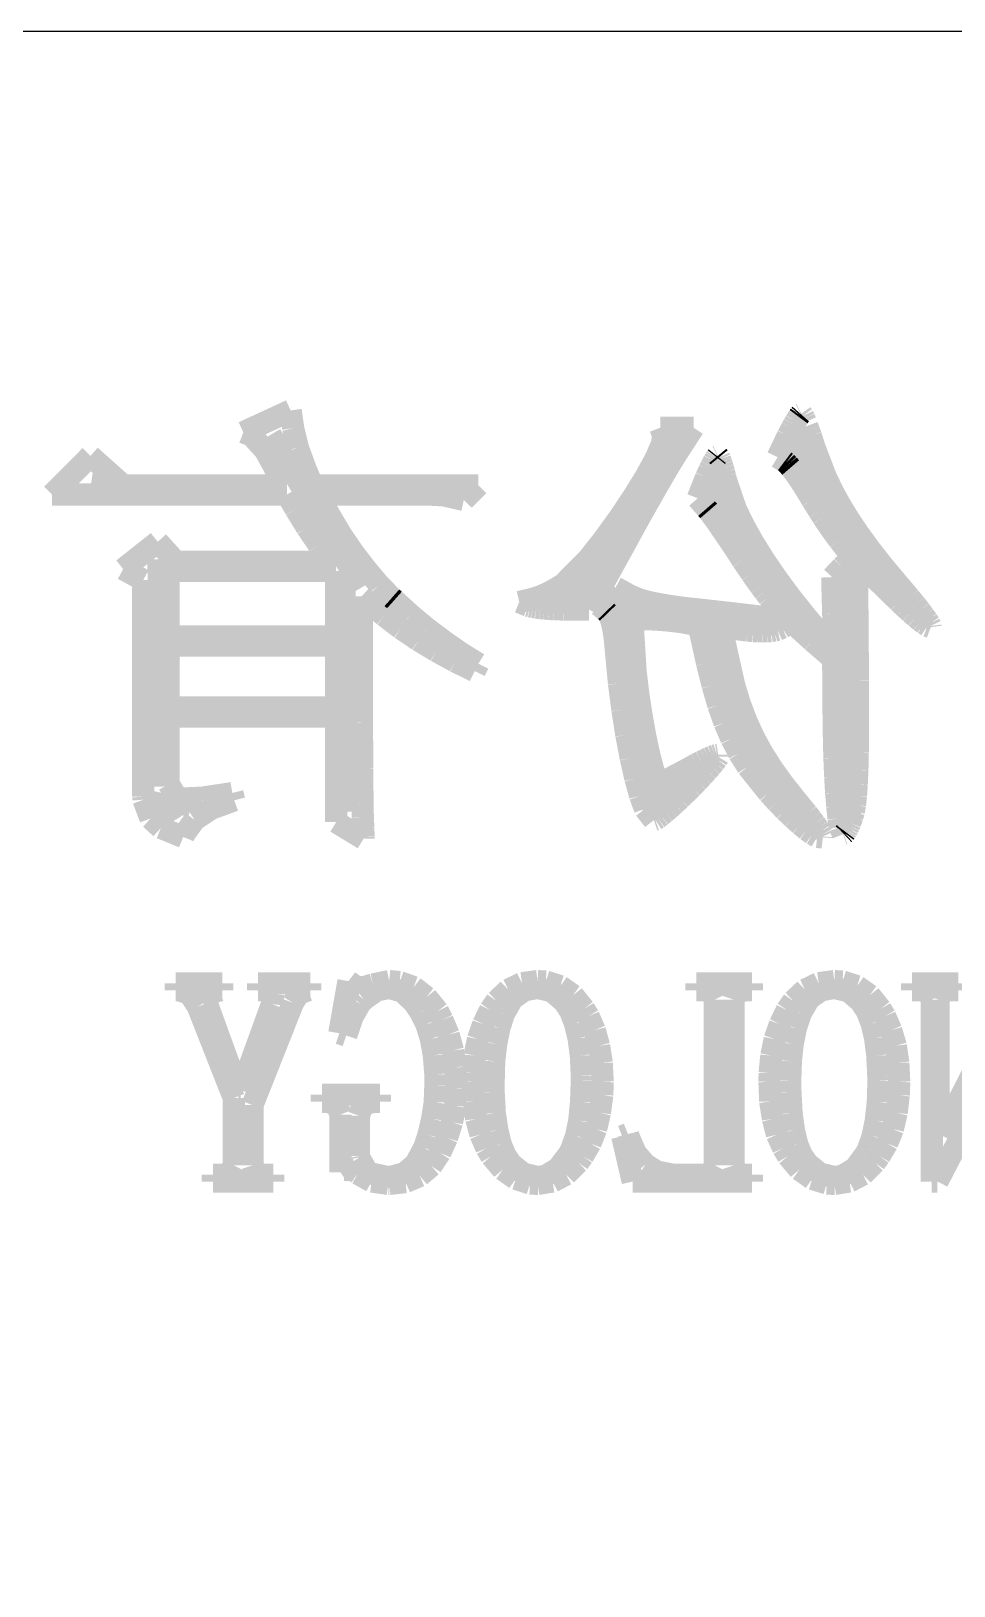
# Model space of a CAD drawing. Extents: x -169 to 241, y -96 to 191.
# Drawn here: x -155.48 to -151.26, y -87.12 to -80 of the extents above; entities that cross this region are included whole.
import ezdxf

# ---------------------------------------------------------------- set-up
doc = ezdxf.new("R2010")
doc.units = 0
doc.layers.add('BG_SILKSCREEN_BOTTOM', color=1, linetype='CONTINUOUS')

msp = doc.modelspace()

# ---------------------------------------------------------------- linework, layer by layer
at = {"layer": 'BG_SILKSCREEN_BOTTOM'}
msp.add_lwpolyline([(-163.78301, -80.00365), (-107.472988, -80.00365), (-107.472988, -90.503756)], dxfattribs=at)
at = {"layer": 'BG_SILKSCREEN_BOTTOM', "const_width": 0.1016}
for points in [[(-154.29103, -81.738724), (-154.507692, -81.8388)], [(-154.2796, -81.820004), (-154.29103, -81.738724)], [(-151.967692, -81.76768), (-151.962104, -81.76006)], [(-151.962104, -81.76006), (-151.957786, -81.755234)], [(-151.957786, -81.755234), (-151.954738, -81.75371)], [(-151.954738, -81.75371), (-151.947626, -81.763362)], [(-154.25801, -81.909412), (-154.2796, -81.820004)], [(-152.600152, -81.817718), (-152.44826, -81.817718)], [(-152.587198, -81.852008), (-152.600152, -81.817718)], [(-152.44826, -81.817718), (-152.516586, -81.92262)], [(-151.962104, -81.830418), (-152.063704, -81.952338)], [(-152.016968, -81.854294), (-151.998426, -81.819242)], [(-151.998426, -81.819242), (-151.98979, -81.803494)], [(-151.98979, -81.803494), (-151.981662, -81.789524)], [(-151.962104, -81.830418), (-151.982678, -81.90357)], [(-151.981662, -81.789524), (-151.974042, -81.777586)], [(-151.974042, -81.777586), (-151.967692, -81.76768)], [(-151.9301, -81.923636), (-151.962104, -81.830418)], [(-151.947626, -81.763362), (-151.942038, -81.775046)], [(-151.942038, -81.775046), (-151.935434, -81.79054)], [(-151.928322, -81.809082), (-151.920448, -81.830926)], [(-151.920448, -81.830926), (-151.912066, -81.854802)], [(-154.507692, -81.8388), (-154.4701, -81.853024)], [(-154.4701, -81.853024), (-154.407616, -81.922112)], [(-154.382724, -81.85023), (-153.966418, -82.548222)], [(-152.619456, -81.954116), (-152.59177, -81.889854)], [(-152.59177, -81.889854), (-152.587198, -81.852008)], [(-152.543256, -81.876138), (-152.569164, -81.94675)], [(-152.498806, -81.841848), (-152.548336, -81.854548)], [(-152.548336, -81.854548), (-152.543256, -81.876138)], [(-152.063704, -81.952338), (-152.016968, -81.854294)], [(-151.912066, -81.854802), (-151.903684, -81.880456)], [(-151.903684, -81.880456), (-151.895048, -81.907634)], [(-155.207208, -81.947004), (-155.382214, -82.123026)], [(-155.057094, -82.081116), (-155.207208, -81.947004)], [(-154.407616, -81.922112), (-154.369008, -81.992724)], [(-154.222196, -82.007456), (-154.25801, -81.909412)], [(-152.569164, -81.94675), (-152.731216, -82.219292)], [(-152.664668, -82.037936), (-152.619456, -81.954116)], [(-152.516586, -81.92262), (-152.551638, -81.9785)], [(-152.36063, -81.981294), (-152.354534, -81.96961)], [(-152.354534, -81.96961), (-152.348692, -81.959704)], [(-152.348692, -81.959704), (-152.343866, -81.952338)], [(-152.343866, -81.952338), (-152.340056, -81.947512)], [(-152.340056, -81.947512), (-152.337262, -81.946242)], [(-152.337262, -81.946242), (-152.33142, -81.953354)], [(-152.33142, -81.953354), (-152.32761, -81.961736)], [(-152.32761, -81.961736), (-152.323546, -81.973166)], [(-152.323546, -81.973166), (-152.318974, -81.986882)], [(-152.0317, -81.971642), (-152.063704, -81.952338)], [(-152.024334, -81.97723), (-152.0317, -81.971642)], [(-151.982678, -81.90357), (-152.00884, -81.937098)], [(-152.00884, -81.937098), (-151.969978, -81.932018)], [(-151.969978, -81.932018), (-151.98725, -81.956402)], [(-151.98725, -81.956402), (-151.95423, -81.9658)], [(-151.95423, -81.9658), (-151.970486, -81.98358)], [(-151.83231, -82.15249), (-151.9301, -81.923636)], [(-151.895048, -81.907634), (-151.844756, -82.03946)], [(-154.369008, -81.992724), (-154.324304, -82.081116)], [(-154.191208, -82.081116), (-154.222196, -82.007456)], [(-152.723596, -82.133186), (-152.664668, -82.037936)], [(-152.575006, -82.01787), (-152.601168, -82.063082)], [(-152.551638, -81.9785), (-152.575006, -82.01787)], [(-152.428956, -82.140552), (-152.390602, -82.044286)], [(-152.390602, -82.044286), (-152.375108, -82.01025)], [(-152.375108, -82.01025), (-152.367742, -81.99501)], [(-152.367742, -81.99501), (-152.36063, -81.981294)], [(-152.33904, -82.00898), (-152.36698, -82.09153)], [(-152.304242, -82.159602), (-152.33904, -82.00898)], [(-152.318974, -81.986882), (-152.313894, -82.003138)], [(-152.313894, -82.003138), (-152.308814, -82.020918)], [(-152.308814, -82.020918), (-152.303734, -82.04073)], [(-152.303734, -82.04073), (-152.298654, -82.061558)], [(-152.014936, -81.986882), (-152.024334, -81.97723)], [(-152.00376, -81.999836), (-152.014936, -81.986882)], [(-151.991568, -82.01533), (-152.00376, -81.999836)], [(-151.97836, -82.033618), (-151.991568, -82.01533)], [(-151.964136, -82.054192), (-151.97836, -82.033618)], [(-151.970486, -81.98358), (-151.929338, -81.996534)], [(-151.929338, -81.996534), (-151.941276, -82.013552)], [(-151.941276, -82.013552), (-151.92121, -82.038444)], [(-151.92121, -82.038444), (-151.897588, -82.108548)], [(-151.844756, -82.03946), (-151.813514, -82.104992)], [(-155.140914, -82.062828), (-155.201112, -82.05343)], [(-154.324304, -82.081116), (-155.057094, -82.081116)], [(-153.43251, -82.081116), (-154.191208, -82.081116)], [(-153.498804, -82.147918), (-153.43251, -82.081116)], [(-152.630124, -82.113374), (-152.660604, -82.167222)], [(-152.601168, -82.063082), (-152.630124, -82.113374)], [(-152.36698, -82.09153), (-152.385014, -82.131662)], [(-152.385014, -82.131662), (-152.348946, -82.113628)], [(-152.348946, -82.113628), (-152.292812, -82.270092)], [(-152.298654, -82.061558), (-152.254966, -82.189574)], [(-151.949658, -82.07629), (-151.964136, -82.054192)], [(-151.920448, -82.123534), (-151.949658, -82.07629)], [(-151.897588, -82.108548), (-151.803862, -82.226658)], [(-151.813514, -82.104992), (-151.7777, -82.170524)], [(-155.382214, -82.123026), (-154.307794, -82.123026)], [(-154.307794, -82.123026), (-154.268424, -82.19059)], [(-154.166316, -82.123026), (-153.665428, -82.123026)], [(-154.111198, -82.220816), (-154.166316, -82.123026)], [(-153.665428, -82.123026), (-153.590498, -82.12709)], [(-153.590498, -82.12709), (-153.498804, -82.147918)], [(-152.790398, -82.233008), (-152.723596, -82.133186)], [(-152.660604, -82.167222), (-152.692354, -82.22361)], [(-152.38857, -82.187542), (-152.428956, -82.140552)], [(-152.292812, -82.270092), (-152.371044, -82.147156)], [(-152.259538, -82.288126), (-152.304242, -82.159602)], [(-151.905716, -82.148426), (-151.920448, -82.123534)], [(-151.889714, -82.17408), (-151.905716, -82.148426)], [(-151.873204, -82.200496), (-151.889714, -82.17408)], [(-151.717756, -82.339434), (-151.83231, -82.15249)], [(-151.7777, -82.170524), (-151.73706, -82.237326)], [(-154.268424, -82.19059), (-154.217116, -82.273902)], [(-154.057096, -82.311494), (-154.111198, -82.220816)], [(-152.731216, -82.219292), (-152.913842, -82.5373)], [(-152.860756, -82.33029), (-152.790398, -82.233008)], [(-152.692354, -82.22361), (-152.724358, -82.281268)], [(-152.379172, -82.198464), (-152.38857, -82.187542)], [(-152.367488, -82.213958), (-152.379172, -82.198464)], [(-152.353264, -82.233262), (-152.367488, -82.213958)], [(-152.337262, -82.255614), (-152.353264, -82.233262)], [(-152.31999, -82.28076), (-152.337262, -82.255614)], [(-152.254966, -82.189574), (-152.219914, -82.262218)], [(-151.85644, -82.226658), (-151.873204, -82.200496)], [(-151.85644, -82.226658), (-151.839676, -82.251804)], [(-151.781764, -82.33283), (-151.85644, -82.226658)], [(-151.82342, -82.27568), (-151.839676, -82.251804)], [(-151.803862, -82.226658), (-151.781764, -82.33283)], [(-151.73706, -82.237326), (-151.690832, -82.305906)], [(-154.217116, -82.273902), (-154.163014, -82.353912)], [(-154.000708, -82.393536), (-154.057096, -82.311494)], [(-152.785318, -82.28203), (-153.007314, -82.552794)], [(-152.983438, -82.590386), (-152.785318, -82.28203)], [(-152.724358, -82.281268), (-152.755854, -82.33918)], [(-152.301448, -82.307938), (-152.31999, -82.28076)], [(-152.282144, -82.336386), (-152.301448, -82.307938)], [(-152.160478, -82.43316), (-152.259538, -82.288126)], [(-152.219914, -82.262218), (-152.176734, -82.339688)], [(-151.80818, -82.297524), (-151.82342, -82.27568)], [(-151.781764, -82.33283), (-151.80818, -82.297524)], [(-151.690832, -82.305906), (-151.639016, -82.376518)], [(-154.899106, -82.339434), (-155.057094, -82.464402)], [(-154.815794, -82.431128), (-154.899106, -82.339434)], [(-154.163014, -82.353912), (-154.107896, -82.431128)], [(-153.943304, -82.468212), (-154.000708, -82.393536)], [(-152.929336, -82.417158), (-152.860756, -82.33029)], [(-152.755854, -82.33918), (-152.926796, -82.64906)], [(-152.243282, -82.394806), (-152.282144, -82.336386)], [(-152.224232, -82.424524), (-152.243282, -82.394806)], [(-152.176734, -82.339688), (-152.125934, -82.421476)], [(-151.722074, -82.409792), (-151.781764, -82.33283)], [(-151.638254, -82.4484), (-151.717756, -82.339434)], [(-151.639016, -82.376518), (-151.581104, -82.450178)], [(-155.057094, -82.464402), (-154.9654, -82.51444)], [(-154.895804, -82.418936), (-154.882088, -83.458812)], [(-154.107896, -82.431128), (-154.815794, -82.431128)], [(-153.8859, -82.53603), (-153.943304, -82.468212)], [(-153.042366, -82.531458), (-152.929336, -82.417158)], [(-152.203912, -82.45475), (-152.224232, -82.424524)], [(-152.183338, -82.48523), (-152.203912, -82.45475)], [(-152.060148, -82.589116), (-152.160478, -82.43316)], [(-152.125934, -82.421476), (-152.067768, -82.506566)], [(-151.769064, -82.454496), (-151.813768, -82.50174)], [(-151.769064, -82.454496), (-151.722074, -82.409792)], [(-151.748744, -82.521044), (-151.769064, -82.454496)], [(-151.700484, -82.42681), (-151.748744, -82.521044)], [(-151.700484, -82.42681), (-151.696166, -82.973926)], [(-151.538178, -82.585052), (-151.700484, -82.42681)], [(-151.459692, -82.59445), (-151.638254, -82.4484)], [(-151.581104, -82.450178), (-151.516842, -82.52714)], [(-154.9654, -82.51444), (-154.9654, -83.505294)], [(-154.848814, -82.772504), (-154.848814, -82.47253)], [(-154.848814, -82.47253), (-154.083004, -82.47253)], [(-154.083004, -82.47253), (-154.083004, -82.772504)], [(-154.045412, -82.538824), (-154.031188, -83.574636)], [(-153.827988, -82.595212), (-153.8859, -82.53603)], [(-153.0731, -82.55127), (-153.057098, -82.541364)], [(-153.057098, -82.541364), (-153.042366, -82.531458)], [(-152.913842, -82.5373), (-152.951434, -82.62112)], [(-152.16251, -82.514694), (-152.183338, -82.48523)], [(-152.142444, -82.542634), (-152.16251, -82.514694)], [(-152.12314, -82.568796), (-152.142444, -82.542634)], [(-152.067768, -82.506566), (-152.00249, -82.594958)], [(-151.80945, -82.668364), (-151.813768, -82.50174)], [(-151.813768, -82.50174), (-151.738838, -82.592926)], [(-151.748744, -82.521044), (-151.738838, -82.592926)], [(-151.516842, -82.52714), (-151.459692, -82.59445)], [(-153.966418, -82.589116), (-153.936192, -82.616294)], [(-153.965402, -82.752692), (-153.966418, -82.589116)], [(-153.816304, -82.605626), (-153.827988, -82.595212)], [(-153.741628, -82.673698), (-153.816304, -82.605626)], [(-153.245312, -82.615024), (-153.183336, -82.600038)], [(-153.183336, -82.600038), (-153.155904, -82.591402)], [(-153.155904, -82.591402), (-153.140156, -82.585052)], [(-153.142696, -82.617056), (-152.983438, -82.590386)], [(-153.140156, -82.585052), (-153.123646, -82.57794)], [(-153.123646, -82.57794), (-153.106882, -82.569558)], [(-153.106882, -82.569558), (-153.08961, -82.560668)], [(-153.08961, -82.560668), (-153.0731, -82.55127)], [(-153.054558, -82.570828), (-153.084022, -82.580734)], [(-153.007314, -82.552794), (-153.054558, -82.570828)], [(-152.88006, -82.63001), (-152.843484, -82.589116)], [(-152.843484, -82.589116), (-152.80513, -82.54873)], [(-152.794716, -82.59445), (-152.827482, -82.619088)], [(-152.80513, -82.54873), (-152.738836, -82.585052)], [(-152.68448, -82.650584), (-152.794716, -82.59445)], [(-152.738836, -82.585052), (-152.69972, -82.601816)], [(-152.69972, -82.601816), (-152.672796, -82.60969)], [(-152.672796, -82.60969), (-152.641046, -82.617564)], [(-152.104852, -82.592164), (-152.12314, -82.568796)], [(-152.074626, -82.627724), (-152.104852, -82.592164)], [(-151.983186, -82.66049), (-152.060148, -82.589116)], [(-152.00249, -82.594958), (-151.930354, -82.685128)], [(-151.778208, -82.844894), (-151.77389, -82.581242)], [(-151.738838, -82.592926), (-151.732234, -83.625944)], [(-151.509476, -82.613246), (-151.538178, -82.585052)], [(-151.481536, -82.639408), (-151.509476, -82.613246)], [(-151.459692, -82.59445), (-151.434546, -82.625184)], [(-153.936192, -82.616294), (-153.863294, -82.677762)], [(-153.863294, -82.677762), (-153.787094, -82.735928)], [(-153.665428, -82.737198), (-153.741628, -82.673698)], [(-153.204672, -82.632042), (-153.245312, -82.615024)], [(-153.19502, -82.634836), (-153.204672, -82.632042)], [(-153.18232, -82.63763), (-153.19502, -82.634836)], [(-153.166826, -82.640424), (-153.18232, -82.63763)], [(-153.1493, -82.64271), (-153.166826, -82.640424)], [(-153.129996, -82.644742), (-153.1493, -82.64271)], [(-152.951434, -82.62112), (-153.142696, -82.617056)], [(-153.109168, -82.64652), (-153.129996, -82.644742)], [(-153.087832, -82.64779), (-153.109168, -82.64652)], [(-153.044398, -82.64906), (-153.087832, -82.64779)], [(-152.926796, -82.64906), (-153.044398, -82.64906)], [(-152.847802, -82.657696), (-152.88006, -82.63001)], [(-152.840436, -82.665316), (-152.847802, -82.657696)], [(-152.833324, -82.675984), (-152.840436, -82.665316)], [(-152.827228, -82.69097), (-152.833324, -82.675984)], [(-152.827482, -82.619088), (-152.718008, -82.662268)], [(-152.809448, -82.652362), (-152.769824, -82.682588)], [(-152.718008, -82.662268), (-152.809448, -82.652362)], [(-152.769824, -82.682588), (-152.79243, -82.700368)], [(-152.3492, -82.698082), (-152.68448, -82.650584)], [(-152.641046, -82.617564), (-152.605232, -82.624676)], [(-152.605232, -82.624676), (-152.5651, -82.631534)], [(-152.5651, -82.631534), (-152.521666, -82.637884)], [(-152.521666, -82.637884), (-152.474676, -82.643726)], [(-152.474676, -82.643726), (-152.424892, -82.64906)], [(-152.424892, -82.64906), (-152.334214, -82.65922)], [(-152.334214, -82.65922), (-152.28951, -82.6643)], [(-152.28951, -82.6643), (-152.246838, -82.669126)], [(-152.246838, -82.669126), (-152.206706, -82.673952)], [(-152.206706, -82.673952), (-152.170638, -82.678016)], [(-152.170638, -82.678016), (-152.138888, -82.681826)], [(-152.138888, -82.681826), (-152.11298, -82.685128)], [(-152.11298, -82.685128), (-152.093676, -82.687668)], [(-152.008078, -82.700368), (-152.074626, -82.627724)], [(-151.87295, -82.780632), (-151.983186, -82.66049)], [(-151.930354, -82.685128), (-151.852376, -82.77733)], [(-151.8031, -82.832956), (-151.80945, -82.668364)], [(-151.455882, -82.66303), (-151.481536, -82.639408)], [(-151.432006, -82.683858), (-151.455882, -82.66303)], [(-151.434546, -82.625184), (-151.412702, -82.65287)], [(-151.41067, -82.70113), (-151.432006, -82.683858)], [(-151.412702, -82.65287), (-151.394414, -82.677508)], [(-151.394414, -82.677508), (-151.379682, -82.698082)], [(-153.965402, -83.16595), (-153.965402, -82.752692)], [(-153.787094, -82.735928), (-153.707084, -82.79003)], [(-153.588212, -82.79511), (-153.665428, -82.737198)], [(-152.821386, -82.709512), (-152.827228, -82.69097)], [(-152.816306, -82.732372), (-152.821386, -82.709512)], [(-152.811734, -82.758788), (-152.816306, -82.732372)], [(-152.79243, -82.700368), (-152.76703, -82.707226)], [(-152.76703, -82.707226), (-152.761442, -82.851498)], [(-152.72385, -82.694018), (-152.72385, -82.762344)], [(-152.655524, -82.694018), (-152.72385, -82.694018)], [(-152.641808, -82.694272), (-152.655524, -82.694018)], [(-152.62606, -82.69478), (-152.641808, -82.694272)], [(-152.609296, -82.695796), (-152.62606, -82.69478)], [(-152.572974, -82.698844), (-152.609296, -82.695796)], [(-152.554686, -82.700622), (-152.572974, -82.698844)], [(-152.536652, -82.702654), (-152.554686, -82.700622)], [(-152.503886, -82.706718), (-152.536652, -82.702654)], [(-152.424892, -82.721704), (-152.503886, -82.706718)], [(-152.412192, -82.77733), (-152.424892, -82.721704)], [(-152.381712, -82.728054), (-152.3492, -82.698082)], [(-152.35936, -82.7659), (-152.381712, -82.728054)], [(-152.3492, -82.698082), (-152.371806, -82.79511)], [(-152.195276, -82.717386), (-152.3492, -82.698082)], [(-152.317958, -82.73034), (-152.305258, -82.802984)], [(-152.200356, -82.745326), (-152.317958, -82.73034)], [(-152.175718, -82.747866), (-152.200356, -82.745326)], [(-152.070816, -82.716624), (-152.195276, -82.717386)], [(-152.15235, -82.748882), (-152.175718, -82.747866)], [(-152.131014, -82.74939), (-152.15235, -82.748882)], [(-152.111456, -82.748882), (-152.131014, -82.74939)], [(-152.093676, -82.747866), (-152.111456, -82.748882)], [(-152.093676, -82.687668), (-152.008078, -82.700368)], [(-152.077674, -82.745326), (-152.093676, -82.747866)], [(-152.063958, -82.742024), (-152.077674, -82.745326)], [(-152.042368, -82.732626), (-152.063958, -82.742024)], [(-151.999696, -82.706718), (-152.042368, -82.732626)], [(-151.905716, -82.792316), (-151.999696, -82.706718)], [(-151.39289, -82.714846), (-151.41067, -82.70113)], [(-151.378412, -82.724498), (-151.39289, -82.714846)], [(-151.379682, -82.698082), (-151.369268, -82.714084)], [(-151.362918, -82.73034), (-151.378412, -82.724498)], [(-151.369268, -82.714084), (-151.36368, -82.725006)], [(-151.36368, -82.725006), (-151.362918, -82.73034)], [(-154.083004, -82.772504), (-154.848814, -82.772504)], [(-154.848814, -83.097116), (-154.848814, -82.81416)], [(-154.848814, -82.81416), (-154.083004, -82.81416)], [(-154.083004, -82.81416), (-154.083004, -83.097116)], [(-153.707084, -82.79003), (-153.624788, -82.839814)], [(-153.510488, -82.849212), (-153.588212, -82.79511)], [(-152.80767, -82.79003), (-152.811734, -82.758788)], [(-152.800812, -82.86496), (-152.80767, -82.79003)], [(-152.72385, -82.762344), (-152.712928, -82.93608)], [(-152.386538, -82.893662), (-152.412192, -82.77733)], [(-152.33269, -82.90941), (-152.35936, -82.7659)], [(-152.305258, -82.802984), (-152.262332, -82.995262)], [(-151.80945, -82.875628), (-151.905716, -82.792316)], [(-151.852376, -82.77733), (-151.8031, -82.832956)], [(-153.624788, -82.839814), (-153.538428, -82.887058)], [(-153.538428, -82.887058), (-153.44902, -82.930746)], [(-153.43251, -82.897218), (-153.510488, -82.849212)], [(-153.44902, -82.930746), (-153.43251, -82.897218)], [(-152.789128, -82.987388), (-152.800812, -82.86496)], [(-152.761442, -82.851498), (-152.739598, -83.034378)], [(-152.361138, -82.996024), (-152.386538, -82.893662)], [(-151.807418, -83.144868), (-151.80945, -82.875628)], [(-151.764238, -83.070954), (-151.778208, -82.844894)], [(-152.712928, -82.93608), (-152.70099, -83.035394)], [(-152.282398, -83.103466), (-152.33269, -82.90941)], [(-152.773634, -83.10753), (-152.789128, -82.987388)], [(-152.739598, -83.034378), (-152.712928, -83.246214)], [(-152.70099, -83.035394), (-152.68575, -83.13547)], [(-152.334722, -83.086702), (-152.361138, -82.996024)], [(-152.262332, -82.995262), (-152.236424, -83.080098)], [(-151.696166, -82.973926), (-151.696166, -83.210654)], [(-154.083004, -83.097116), (-154.848814, -83.097116)], [(-152.7556, -83.222084), (-152.773634, -83.10753)], [(-152.306274, -83.167474), (-152.334722, -83.086702)], [(-152.212802, -83.259676), (-152.282398, -83.103466)], [(-152.236424, -83.080098), (-152.206452, -83.159346)], [(-151.768302, -83.287108), (-151.764238, -83.070954)], [(-154.848814, -83.447128), (-154.848814, -83.139026)], [(-154.848814, -83.139026), (-154.083004, -83.139026)], [(-154.083004, -83.139026), (-154.083004, -83.621626)], [(-153.964132, -83.278218), (-153.965402, -83.16595)], [(-152.68575, -83.13547), (-152.668732, -83.230466)], [(-152.275032, -83.239864), (-152.306274, -83.167474)], [(-152.206452, -83.159346), (-152.171908, -83.234784)], [(-151.805894, -83.240626), (-151.807418, -83.144868)], [(-152.735534, -83.328002), (-152.7556, -83.222084)], [(-152.712928, -83.246214), (-152.668478, -83.418172)], [(-152.668732, -83.230466), (-152.650698, -83.314032)], [(-152.23998, -83.306412), (-152.275032, -83.239864)], [(-152.171908, -83.234784), (-152.13203, -83.307682)], [(-151.803608, -83.33105), (-151.805894, -83.240626)], [(-151.696166, -83.210654), (-151.697182, -83.304126)], [(-153.963116, -83.378294), (-153.964132, -83.278218)], [(-152.650698, -83.314032), (-152.633172, -83.381088)], [(-152.378918, -83.32851), (-152.364186, -83.32216)], [(-152.364186, -83.32216), (-152.351486, -83.317588)], [(-152.351486, -83.317588), (-152.34158, -83.31454)], [(-152.33523, -83.322922), (-152.341834, -83.333844)], [(-152.34158, -83.31454), (-152.33523, -83.313524)], [(-152.33523, -83.313524), (-152.33523, -83.322922)], [(-152.20061, -83.368642), (-152.23998, -83.306412)], [(-152.103328, -83.439), (-152.212802, -83.259676)], [(-152.13203, -83.307682), (-152.085548, -83.380326)], [(-151.768302, -83.397344), (-151.768302, -83.287108)], [(-151.697182, -83.304126), (-151.69896, -83.38312)], [(-153.963116, -83.465416), (-153.963116, -83.378294)], [(-152.714198, -83.421982), (-152.735534, -83.328002)], [(-152.633172, -83.381088), (-152.616408, -83.425792)], [(-152.629362, -83.567524), (-152.4127, -83.374738)], [(-152.4127, -83.374738), (-152.604216, -83.51012)], [(-152.515316, -83.39963), (-152.494996, -83.388962)], [(-152.494996, -83.388962), (-152.473914, -83.377786)], [(-152.473914, -83.377786), (-152.43302, -83.35518)], [(-152.43302, -83.35518), (-152.413716, -83.34502)], [(-152.413716, -83.34502), (-152.395428, -83.33613)], [(-152.385776, -83.387438), (-152.407112, -83.410806)], [(-152.395428, -83.33613), (-152.378918, -83.32851)], [(-152.367742, -83.36661), (-152.385776, -83.387438)], [(-152.35301, -83.348576), (-152.367742, -83.36661)], [(-152.341834, -83.333844), (-152.35301, -83.348576)], [(-152.104344, -83.488784), (-152.20061, -83.368642)], [(-152.085548, -83.380326), (-152.032462, -83.453478)], [(-151.800052, -83.413854), (-151.803608, -83.33105)], [(-151.69896, -83.38312), (-151.701754, -83.448144)], [(-154.809698, -83.51266), (-154.848814, -83.447128)], [(-153.9621, -83.53933), (-153.963116, -83.465416)], [(-152.692354, -83.500722), (-152.714198, -83.421982)], [(-152.668478, -83.418172), (-152.629362, -83.567524)], [(-152.647396, -83.438746), (-152.56637, -83.455764)], [(-152.604216, -83.51012), (-152.647396, -83.438746)], [(-152.616408, -83.425792), (-152.602184, -83.442048)], [(-152.602184, -83.442048), (-152.590754, -83.43773)], [(-152.590754, -83.43773), (-152.58034, -83.432904)], [(-152.58034, -83.432904), (-152.567132, -83.426554)], [(-152.567132, -83.426554), (-152.551638, -83.41868)], [(-152.551638, -83.41868), (-152.534112, -83.409536)], [(-152.534112, -83.409536), (-152.515316, -83.39963)], [(-152.456896, -83.46313), (-152.509982, -83.514946)], [(-152.430988, -83.436206), (-152.456896, -83.46313)], [(-152.407112, -83.410806), (-152.430988, -83.436206)], [(-152.002236, -83.547966), (-152.103328, -83.439)], [(-152.032462, -83.453478), (-151.97201, -83.529678)], [(-151.795734, -83.488022), (-151.800052, -83.413854)], [(-151.76119, -83.513168), (-151.768302, -83.397344)], [(-151.701754, -83.448144), (-151.70531, -83.500976)], [(-154.9654, -83.505294), (-154.964384, -83.51901)], [(-154.964384, -83.51901), (-154.932126, -83.605116)], [(-154.752294, -83.56981), (-154.87269, -83.542124), (-154.826208, -83.616292)], [(-154.773884, -83.513422), (-154.809698, -83.51266)], [(-154.694128, -83.509612), (-154.773884, -83.513422)], [(-154.587702, -83.49361), (-154.694128, -83.509612)], [(-154.654504, -83.560412), (-154.549094, -83.522058)], [(-154.55773, -83.48853), (-154.587702, -83.49361)], [(-154.549094, -83.522058), (-154.55773, -83.48853)], [(-152.67051, -83.560666), (-152.692354, -83.500722)], [(-152.534874, -83.53806), (-152.558242, -83.558888)], [(-152.509982, -83.514946), (-152.534874, -83.53806)], [(-152.066498, -83.530186), (-152.104344, -83.488784)], [(-152.029668, -83.568286), (-152.066498, -83.530186)], [(-151.97201, -83.529678), (-151.928068, -83.582764)], [(-151.795734, -83.488022), (-151.7904, -83.552284)], [(-151.732234, -83.625944), (-151.795734, -83.488022)], [(-151.70531, -83.500976), (-151.709882, -83.542886)], [(-154.932126, -83.605116), (-154.884628, -83.648042)], [(-154.730196, -83.611212), (-154.654504, -83.560412)], [(-153.961084, -83.601306), (-153.9621, -83.53933)], [(-153.958798, -83.64982), (-153.961084, -83.601306)], [(-152.62987, -83.612736), (-152.67051, -83.560666)], [(-152.612344, -83.603338), (-152.623266, -83.61045)], [(-152.597358, -83.592162), (-152.612344, -83.603338)], [(-152.579324, -83.577176), (-152.597358, -83.592162)], [(-152.558242, -83.558888), (-152.579324, -83.577176)], [(-151.993854, -83.602576), (-152.029668, -83.568286)], [(-151.920448, -83.63458), (-152.002236, -83.547966)], [(-151.96058, -83.632548), (-151.993854, -83.602576)], [(-151.928068, -83.582764), (-151.909272, -83.607148)], [(-151.909272, -83.607148), (-151.892508, -83.6295)], [(-151.784812, -83.604608), (-151.7904, -83.552284)], [(-151.778462, -83.643724), (-151.784812, -83.604608)], [(-151.732234, -83.625944), (-151.722074, -83.59775)], [(-151.715216, -83.574636), (-151.722074, -83.59775)], [(-151.709882, -83.542886), (-151.715216, -83.574636)], [(-154.884628, -83.648042), (-154.78252, -83.689698)], [(-154.78252, -83.689698), (-154.776424, -83.674712)], [(-154.776424, -83.674712), (-154.730196, -83.611212)], [(-154.083004, -83.621626), (-153.957782, -83.697826)], [(-153.957782, -83.686396), (-153.958798, -83.64982)], [(-152.623266, -83.61045), (-152.62987, -83.612736)], [(-151.930354, -83.65744), (-151.96058, -83.632548)], [(-151.904192, -83.676236), (-151.930354, -83.65744)], [(-151.882348, -83.688936), (-151.904192, -83.676236)], [(-151.892508, -83.6295), (-151.878792, -83.649058)], [(-151.878792, -83.649058), (-151.86787, -83.665314)], [(-151.86787, -83.665314), (-151.860504, -83.678522)], [(-151.860504, -83.678522), (-151.85644, -83.687412)], [(-151.764746, -83.676998), (-151.778462, -83.643724)], [(-151.76119, -83.675728), (-151.764746, -83.676998)], [(-151.75738, -83.672172), (-151.76119, -83.675728)], [(-151.753062, -83.66633), (-151.75738, -83.672172)], [(-151.748236, -83.65871), (-151.753062, -83.66633)], [(-151.742902, -83.649312), (-151.748236, -83.65871)], [(-151.737568, -83.63839), (-151.742902, -83.649312)], [(-151.732234, -83.625944), (-151.737568, -83.63839)], [(-153.957782, -83.697826), (-153.957782, -83.686396)], [(-151.856694, -83.691984), (-151.882348, -83.688936)], [(-151.85644, -83.687412), (-151.856694, -83.691984)], [(-154.81681, -84.359242), (-154.81681, -84.390738)], [(-154.604212, -84.359242), (-154.81681, -84.359242)], [(-154.81681, -84.390738), (-154.800046, -84.390738)], [(-154.800046, -84.390738), (-154.75331, -84.407248)], [(-154.667712, -84.407248), (-154.614626, -84.390738)], [(-154.614626, -84.390738), (-154.604212, -84.390738)], [(-154.604212, -84.390738), (-154.604212, -84.359242)], [(-154.440128, -84.359242), (-154.440128, -84.390738)], [(-154.201622, -84.359242), (-154.440128, -84.359242)], [(-154.440128, -84.390738), (-154.407616, -84.390738)], [(-154.407616, -84.390738), (-154.37104, -84.407248)], [(-154.254708, -84.407248), (-154.211782, -84.390738)], [(-154.211782, -84.390738), (-154.201622, -84.390738)], [(-154.201622, -84.390738), (-154.201622, -84.359242)], [(-154.026616, -84.348828), (-154.068526, -84.587334)], [(-153.999438, -84.369656), (-154.026616, -84.348828)], [(-153.968196, -84.379816), (-153.999438, -84.369656)], [(-153.91511, -84.364322), (-153.968196, -84.379816)], [(-153.95702, -84.433156), (-153.896314, -84.390738)], [(-153.84018, -84.348828), (-153.91511, -84.364322)], [(-153.896314, -84.390738), (-153.84018, -84.379816)], [(-153.792428, -84.353146), (-153.84018, -84.348828)], [(-153.84018, -84.379816), (-153.780998, -84.396834)], [(-153.727912, -84.376514), (-153.792428, -84.353146)], [(-153.669492, -84.421726), (-153.727912, -84.376514)], [(-153.295604, -84.388452), (-153.349706, -84.439252)], [(-153.23312, -84.358226), (-153.295604, -84.388452)], [(-153.276808, -84.429854), (-153.22169, -84.390738)], [(-153.161492, -84.348828), (-153.23312, -84.358226)], [(-153.22169, -84.390738), (-153.161492, -84.379816)], [(-153.1239, -84.35086), (-153.161492, -84.348828)], [(-153.161492, -84.379816), (-153.096722, -84.39531)], [(-153.057606, -84.371942), (-153.1239, -84.35086)], [(-152.998932, -84.413344), (-153.057606, -84.371942)], [(-152.434798, -84.359242), (-152.434798, -84.390738)], [(-152.180798, -84.359242), (-152.434798, -84.359242)], [(-152.434798, -84.390738), (-152.39873, -84.390738)], [(-152.39873, -84.390738), (-152.366218, -84.401152)], [(-152.254712, -84.401152), (-152.21204, -84.390738)], [(-152.21204, -84.390738), (-152.180798, -84.390738)], [(-152.180798, -84.390738), (-152.180798, -84.359242)], [(-151.938228, -84.388452), (-151.992584, -84.439252)], [(-151.875998, -84.358226), (-151.938228, -84.388452)], [(-151.919686, -84.429854), (-151.864314, -84.390738)], [(-151.804116, -84.348828), (-151.875998, -84.358226)], [(-151.864314, -84.390738), (-151.804116, -84.379816)], [(-151.766524, -84.35086), (-151.804116, -84.348828)], [(-151.804116, -84.379816), (-151.7396, -84.39531)], [(-151.70023, -84.371942), (-151.766524, -84.35086)], [(-151.64181, -84.413344), (-151.70023, -84.371942)], [(-151.449024, -84.359242), (-151.449024, -84.390738)], [(-151.23668, -84.359242), (-151.449024, -84.359242)], [(-151.449024, -84.390738), (-151.406606, -84.390738)], [(-151.406606, -84.390738), (-151.374094, -84.401152)], [(-150.960836, -84.359242), (-151.315928, -85.053424)], [(-151.315928, -84.401152), (-151.279606, -84.390738)], [(-151.279606, -84.390738), (-151.23668, -84.390738)], [(-151.23668, -84.390738), (-151.23668, -84.359242)], [(-154.75331, -84.407248), (-154.715718, -84.465414)], [(-154.673046, -84.454238), (-154.667712, -84.407248)], [(-154.530298, -84.84743), (-154.673046, -84.454238)], [(-154.376628, -84.454238), (-154.519122, -84.84743)], [(-154.465782, -84.91601), (-154.280616, -84.44865)], [(-154.37104, -84.407248), (-154.376628, -84.454238)], [(-154.280616, -84.44865), (-154.254708, -84.407248)], [(-154.00782, -84.51215), (-153.97353, -84.451952)], [(-153.97353, -84.451952), (-153.95702, -84.433156)], [(-153.780998, -84.396834), (-153.726642, -84.447634)], [(-153.726642, -84.447634), (-153.697686, -84.491322)], [(-153.617422, -84.486242), (-153.669492, -84.421726)], [(-153.349706, -84.439252), (-153.378916, -84.480908)], [(-153.3144, -84.496656), (-153.276808, -84.429854)], [(-153.096722, -84.39531), (-153.041604, -84.442554)], [(-153.041604, -84.442554), (-153.012394, -84.486242)], [(-152.948894, -84.475828), (-152.998932, -84.413344)], [(-152.366218, -84.401152), (-152.350724, -84.433156)], [(-152.350724, -84.433156), (-152.350724, -85.191854)], [(-152.265126, -84.433156), (-152.254712, -84.401152)], [(-152.265126, -85.191854), (-152.265126, -84.433156)], [(-151.992584, -84.439252), (-152.02154, -84.480908)], [(-151.95804, -84.496656), (-151.919686, -84.429854)], [(-151.7396, -84.39531), (-151.684228, -84.442554)], [(-151.684228, -84.442554), (-151.655526, -84.486242)], [(-151.592026, -84.475828), (-151.64181, -84.413344)], [(-151.374094, -84.401152), (-151.3586, -84.433156)], [(-151.3586, -84.433156), (-151.3586, -85.265514)], [(-151.327612, -84.433156), (-151.315928, -84.401152)], [(-151.327612, -85.053424), (-151.327612, -84.433156)], [(-154.715718, -84.465414), (-154.551126, -84.883752)], [(-154.03703, -84.597748), (-154.00782, -84.51215)], [(-153.697686, -84.491322), (-153.670508, -84.54644)], [(-153.596594, -84.526628), (-153.617422, -84.486242)], [(-153.5684, -84.59343), (-153.596594, -84.526628)], [(-153.378916, -84.480908), (-153.410412, -84.545424)], [(-153.336244, -84.563458), (-153.316432, -84.50072)], [(-153.316432, -84.50072), (-153.3144, -84.496656)], [(-153.012394, -84.486242), (-152.990804, -84.54263)], [(-152.92832, -84.509356), (-152.948894, -84.475828)], [(-152.900126, -84.573618), (-152.92832, -84.509356)], [(-152.02154, -84.480908), (-152.052782, -84.545424)], [(-151.979884, -84.563458), (-151.95931, -84.50072)], [(-151.95931, -84.50072), (-151.95804, -84.496656)], [(-151.655526, -84.486242), (-151.633428, -84.54263)], [(-151.572214, -84.509356), (-151.592026, -84.475828)], [(-151.54402, -84.573618), (-151.572214, -84.509356)], [(-151.332438, -85.265514), (-150.923498, -84.475828)], [(-154.068526, -84.587334), (-154.03703, -84.597748)], [(-153.670508, -84.54644), (-153.64968, -84.612226)], [(-153.548588, -84.666328), (-153.5684, -84.59343)], [(-153.410412, -84.545424), (-153.434034, -84.614258)], [(-153.350722, -84.63534), (-153.336244, -84.563458)], [(-152.990804, -84.54263), (-152.97404, -84.60994)], [(-152.880314, -84.644738), (-152.900126, -84.573618)], [(-152.052782, -84.545424), (-152.076912, -84.614258)], [(-151.994616, -84.63534), (-151.979884, -84.563458)], [(-151.633428, -84.54263), (-151.61768, -84.60994)], [(-151.522938, -84.644738), (-151.54402, -84.573618)], [(-153.64968, -84.612226), (-153.636218, -84.688426)], [(-153.537412, -84.743544), (-153.548588, -84.666328)], [(-153.434034, -84.614258), (-153.449782, -84.689442)], [(-153.36012, -84.71535), (-153.350722, -84.63534)], [(-152.97404, -84.60994), (-152.963626, -84.689442)], [(-152.868122, -84.723732), (-152.880314, -84.644738)], [(-152.076912, -84.614258), (-152.092406, -84.689442)], [(-152.002998, -84.71535), (-151.994616, -84.63534)], [(-151.61768, -84.60994), (-151.60752, -84.689442)], [(-151.511508, -84.723732), (-151.522938, -84.644738)], [(-153.636218, -84.688426), (-153.629106, -84.775548)], [(-153.533094, -84.82584), (-153.537412, -84.743544)], [(-153.449782, -84.689442), (-153.456894, -84.769452)], [(-153.362406, -84.804758), (-153.36012, -84.71535)], [(-152.963626, -84.689442), (-152.959308, -84.780628)], [(-152.863804, -84.809838), (-152.868122, -84.723732)], [(-152.092406, -84.689442), (-152.100026, -84.769452)], [(-152.006046, -84.804758), (-152.002998, -84.71535)], [(-151.60752, -84.689442), (-151.603202, -84.780628)], [(-151.507444, -84.809838), (-151.511508, -84.723732)], [(-153.629106, -84.775548), (-153.629106, -84.82584)], [(-153.456894, -84.769452), (-153.458418, -84.809838)], [(-153.458418, -84.809838), (-153.453846, -84.898738)], [(-153.362406, -84.85886), (-153.362406, -84.804758)], [(-152.959308, -84.804758), (-152.96261, -84.902548)], [(-152.959308, -84.780628), (-152.959308, -84.804758)], [(-152.865836, -84.870544), (-152.863804, -84.809838)], [(-152.100026, -84.769452), (-152.100788, -84.809838)], [(-152.100788, -84.809838), (-152.097486, -84.898738)], [(-152.00503, -84.85886), (-152.006046, -84.804758)], [(-151.602186, -84.804758), (-151.605234, -84.902548)], [(-151.603202, -84.780628), (-151.602186, -84.804758)], [(-151.50973, -84.870544), (-151.507444, -84.809838)], [(-154.551126, -84.883752), (-154.551126, -85.191854)], [(-154.519122, -84.84743), (-154.530298, -84.84743)], [(-154.148282, -84.868258), (-154.148282, -84.900516)], [(-153.883106, -84.868258), (-154.148282, -84.868258)], [(-153.883106, -84.900516), (-153.883106, -84.868258)], [(-153.629106, -84.82584), (-153.6319, -84.902548)], [(-153.538428, -84.919312), (-153.533094, -84.83981)], [(-153.533094, -84.83981), (-153.533094, -84.82584)], [(-153.357326, -84.95284), (-153.362406, -84.85886)], [(-152.876504, -84.951316), (-152.865836, -84.870544)], [(-151.999696, -84.95284), (-152.00503, -84.85886)], [(-151.519128, -84.951316), (-151.50973, -84.870544)], [(-154.465782, -85.191854), (-154.465782, -84.91601)], [(-154.148282, -84.900516), (-154.121612, -84.900516)], [(-154.121612, -84.900516), (-154.079702, -84.91601)], [(-154.079702, -84.91601), (-154.062938, -84.958936)], [(-154.062938, -84.958936), (-154.062938, -85.22335)], [(-153.97861, -84.964016), (-153.9621, -84.91601)], [(-153.9621, -84.91601), (-153.91511, -84.900516)], [(-153.91511, -84.900516), (-153.883106, -84.900516)], [(-153.6319, -84.902548), (-153.643584, -84.978748)], [(-153.552906, -84.994242), (-153.538428, -84.919312)], [(-153.453846, -84.898738), (-153.442416, -84.978748)], [(-153.345642, -85.03031), (-153.357326, -84.95284)], [(-152.96261, -84.902548), (-152.970992, -84.98713)], [(-152.89403, -85.025738), (-152.876504, -84.951316)], [(-152.097486, -84.898738), (-152.08504, -84.978748)], [(-151.989282, -85.03031), (-151.999696, -84.95284)], [(-151.605234, -84.902548), (-151.614632, -84.98713)], [(-151.5364, -85.025738), (-151.519128, -84.951316)], [(-153.97861, -85.149436), (-153.97861, -84.964016)], [(-153.643584, -84.978748), (-153.66111, -85.053424)], [(-153.57602, -85.065616), (-153.552906, -84.994242)], [(-153.442416, -84.978748), (-153.422604, -85.05063)], [(-153.329894, -85.095334), (-153.345642, -85.03031)], [(-152.970992, -84.98713), (-152.985724, -85.057742)], [(-152.919938, -85.091016), (-152.89403, -85.025738)], [(-152.08504, -84.978748), (-152.066498, -85.05063)], [(-151.973788, -85.095334), (-151.989282, -85.03031)], [(-151.614632, -84.98713), (-151.62911, -85.057742)], [(-151.562816, -85.091016), (-151.5364, -85.025738)], [(-153.66111, -85.053424), (-153.680922, -85.111844)], [(-153.607008, -85.133942), (-153.57602, -85.065616)], [(-153.422604, -85.05063), (-153.39568, -85.11286)], [(-153.30932, -85.144356), (-153.329894, -85.095334)], [(-152.985724, -85.057742), (-153.006298, -85.115908)], [(-152.954228, -85.149436), (-152.919938, -85.091016)], [(-152.748234, -85.048344), (-152.774142, -85.058758)], [(-152.774142, -85.058758), (-152.72639, -85.265514)], [(-152.745186, -85.060028), (-152.748234, -85.048344)], [(-152.712928, -85.134958), (-152.745186, -85.060028)], [(-152.066498, -85.05063), (-152.038304, -85.11286)], [(-151.953214, -85.144356), (-151.973788, -85.095334)], [(-151.62911, -85.057742), (-151.648922, -85.115908)], [(-151.597106, -85.149436), (-151.562816, -85.091016)], [(-151.315928, -85.053424), (-151.327612, -85.053424)], [(-153.977594, -85.156548), (-153.97861, -85.149436)], [(-153.941526, -85.218016), (-153.977594, -85.156548)], [(-153.680922, -85.111844), (-153.71953, -85.183726)], [(-153.647648, -85.19414), (-153.607008, -85.133942)], [(-153.39568, -85.11286), (-153.373582, -85.149436)], [(-153.373582, -85.149436), (-153.321004, -85.211412)], [(-153.283412, -85.183726), (-153.30932, -85.144356)], [(-153.017728, -85.138514), (-153.06802, -85.205316)], [(-153.006298, -85.115908), (-153.017728, -85.138514)], [(-152.97531, -85.178646), (-152.954228, -85.149436)], [(-152.668224, -85.187028), (-152.712928, -85.134958)], [(-152.038304, -85.11286), (-152.016714, -85.149436)], [(-152.016714, -85.149436), (-151.96439, -85.211412)], [(-151.925782, -85.183726), (-151.953214, -85.144356)], [(-151.660606, -85.138514), (-151.71039, -85.205316)], [(-151.648922, -85.115908), (-151.660606, -85.138514)], [(-151.618696, -85.178646), (-151.597106, -85.149436)], [(-154.646884, -85.234526), (-154.646884, -85.265514)], [(-154.599132, -85.234526), (-154.646884, -85.234526)], [(-154.567128, -85.22335), (-154.599132, -85.234526)], [(-154.551126, -85.191854), (-154.567128, -85.22335)], [(-154.455622, -85.22335), (-154.465782, -85.191854)], [(-154.419046, -85.234526), (-154.455622, -85.22335)], [(-154.37104, -85.234526), (-154.419046, -85.234526)], [(-154.37104, -85.265514), (-154.37104, -85.234526)], [(-154.062938, -85.22335), (-154.04719, -85.212936)], [(-154.04719, -85.212936), (-154.005026, -85.212936)], [(-154.005026, -85.212936), (-153.98369, -85.229446)], [(-153.98369, -85.229446), (-153.92019, -85.265514)], [(-153.921714, -85.229446), (-153.941526, -85.218016)], [(-153.845514, -85.24494), (-153.921714, -85.229446)], [(-153.836116, -85.24494), (-153.845514, -85.24494)], [(-153.77033, -85.227414), (-153.836116, -85.24494)], [(-153.71953, -85.183726), (-153.77033, -85.227414)], [(-153.765504, -85.268054), (-153.700734, -85.23986)], [(-153.700734, -85.23986), (-153.647648, -85.19414)], [(-153.321004, -85.211412), (-153.261314, -85.253322)], [(-153.227024, -85.229446), (-153.283412, -85.183726)], [(-153.161492, -85.24494), (-153.227024, -85.229446)], [(-153.125932, -85.23986), (-153.161492, -85.24494)], [(-153.06802, -85.205316), (-153.125932, -85.23986)], [(-153.092912, -85.265514), (-153.03119, -85.23351)], [(-153.03119, -85.23351), (-152.97531, -85.178646)], [(-152.6159, -85.220048), (-152.668224, -85.187028)], [(-152.541224, -85.234526), (-152.6159, -85.220048)], [(-152.39873, -85.234526), (-152.541224, -85.234526)], [(-152.366218, -85.22335), (-152.39873, -85.234526)], [(-152.350724, -85.191854), (-152.366218, -85.22335)], [(-152.254712, -85.22335), (-152.265126, -85.191854)], [(-152.217628, -85.234526), (-152.254712, -85.22335)], [(-152.180798, -85.234526), (-152.217628, -85.234526)], [(-152.180798, -85.265514), (-152.180798, -85.234526)], [(-151.96439, -85.211412), (-151.905208, -85.253322)], [(-151.869648, -85.229446), (-151.925782, -85.183726)], [(-151.804116, -85.24494), (-151.869648, -85.229446)], [(-151.76881, -85.23986), (-151.804116, -85.24494)], [(-151.71039, -85.205316), (-151.76881, -85.23986)], [(-151.735282, -85.265514), (-151.673814, -85.23351)], [(-151.673814, -85.23351), (-151.618696, -85.178646)], [(-154.646884, -85.265514), (-154.37104, -85.265514)], [(-153.92019, -85.265514), (-153.844498, -85.276436)], [(-153.844498, -85.276436), (-153.84018, -85.276436)], [(-153.84018, -85.276436), (-153.765504, -85.268054)], [(-153.261314, -85.253322), (-153.195782, -85.27415)], [(-153.195782, -85.27415), (-153.161492, -85.276436)], [(-153.160222, -85.275928), (-153.16581, -85.275928)], [(-153.161492, -85.276436), (-153.092912, -85.265514)], [(-152.72639, -85.265514), (-152.180798, -85.265514)], [(-151.905208, -85.253322), (-151.838406, -85.27415)], [(-151.838406, -85.27415), (-151.804116, -85.276436)], [(-151.802592, -85.275928), (-151.808434, -85.275928)], [(-151.804116, -85.276436), (-151.735282, -85.265514)], [(-151.3586, -85.265514), (-151.332438, -85.265514)]]:
    msp.add_lwpolyline(points, dxfattribs=at)

doc.saveas('drawing.dxf')
